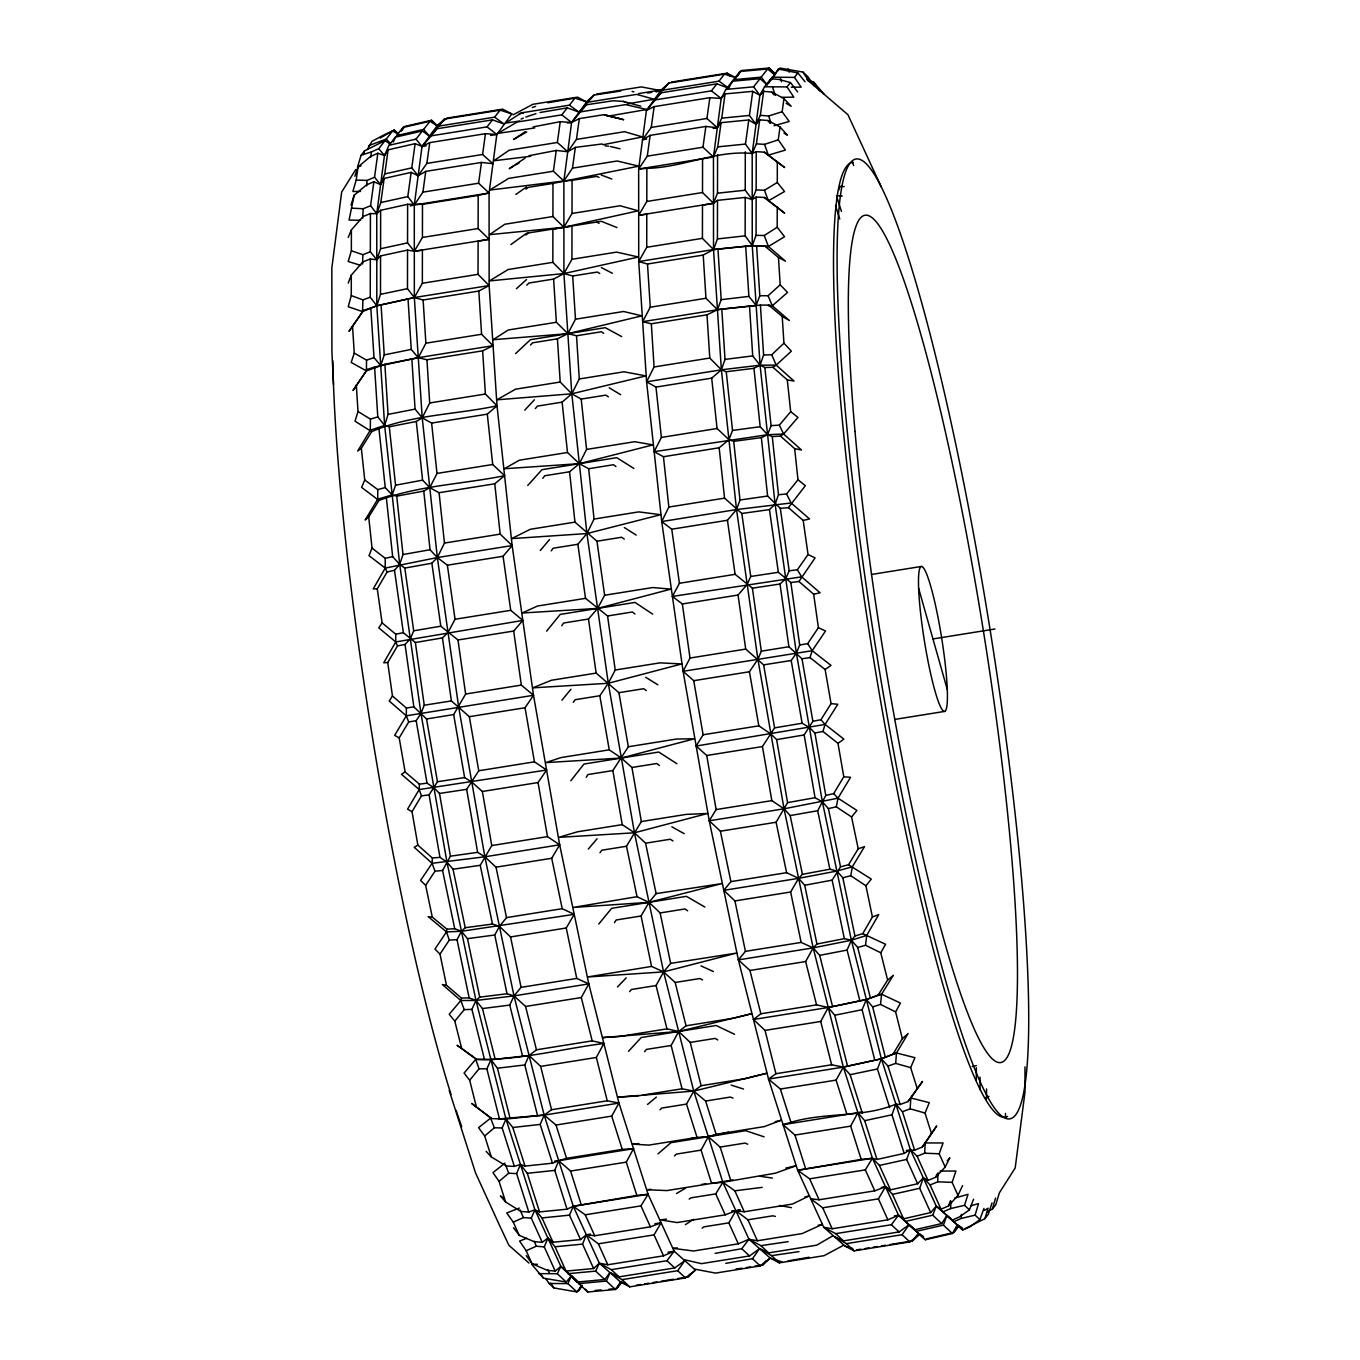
<?xml version="1.0" encoding="UTF-8"?>
<svg xmlns="http://www.w3.org/2000/svg" width="1360" height="1360" viewBox="0 0 1360 1360"><rect width="100%" height="100%" fill="white"/><g stroke="black" fill="none" stroke-linecap="round" stroke-linejoin="round"><path stroke-width="1.5" d="M489.141 285.549L414.341 297.551L376.822 305.813L362.525 311.576L348.228 306.731L351.271 295.596L351.305 275.111L362.916 261.851L370.328 258.978L376.788 259.777L380.562 255.918L407.541 250.087L414.307 251.277L422.399 250.155L422.348 283.271L414.341 297.551L422.212 417.809L437.342 557.549L458.711 707.285L484.857 856.8L514.012 995.894L544.17 1115.098L573.274 1206.286L599.352 1263.236L620.636 1282.089L629.748 1286.849L685.44 1277.924L695.436 1270.087L674.152 1251.234L648.074 1194.284L618.953 1103.096L588.795 983.892L559.657 844.798L533.511 695.283L512.142 545.547L497.012 405.807L489.141 285.549L489.073 193.001L496.825 134.47L511.836 113.917L502.724 109.14L447.032 118.082L437.053 125.919L422.025 146.455L414.29 205.003L414.341 297.551L423.113 299.999L478.822 291.057L489.141 285.549L478.04 274.346L478.108 241.213L489.107 239.275L478.125 228.531L478.193 195.398L489.073 193.001L478.601 183.209L422.892 192.151L414.29 205.003L410.329 205.921M360.706 265.37L348.194 261.511L351.356 250.784L351.39 229.908L363.069 216.563L370.413 213.537L376.754 213.741L380.647 210.307L407.626 204.306L422.484 204.34L478.193 195.398M537.421 1264.29L531.692 1264.29L543.473 1278.179L566.236 1282.038L571.455 1275.799L578.765 1283.636L606.373 1281.069L609.994 1272.654L621.996 1279.641L677.705 1270.699L684.794 1260.669L674.73 1267.945L619.038 1276.87L609.994 1272.654L604.69 1279.505L577.082 1282.072L560.864 1266.415L534.922 1209.754L505.954 1119.042L475.966 1000.467L446.964 862.104L420.954 713.388L399.704 564.434L384.642 425.425L376.822 305.813L370.26 297.228L370.328 258.978M380.647 210.307L380.579 248.727L376.788 259.777L370.345 251.787L370.413 213.537M363.477 310.437L349.146 331.177L363.477 310.437L376.822 305.813L380.494 294.338L380.562 255.918M503.829 1198.143L500.378 1195.933L505.597 1201.985L520.897 1211.471L528.802 1212.049L534.922 1209.754L539.546 1211.913L567.035 1209.176L573.274 1206.286L585.242 1214.803L640.951 1205.878L648.074 1194.284L636.837 1195.406L626.297 1162.137L633.505 1148.69L622.251 1149.387L611.711 1116.101L618.953 1103.096L607.24 1100.784L596.343 1057.468L603.874 1043.494L592.178 1040.859L581.281 997.543L588.795 983.892L576.759 978.418L566.253 927.996L574.226 914.345L461.465 931.294L454.733 928.727L442.578 870.485L450.415 856.188L439.501 793.458L433.959 787.746L427.04 783.173L419.373 784.142L405.127 771.953L399.194 737.868L408.697 721.956L406.3 715.802L406.368 708.033L392.462 695.997L387.719 662.541L397.477 645.915L395.76 641.937L378.76 627.861L382.092 622.863L377.264 588.795L387.09 572.05L385.22 568.089L385.237 558.331L372.045 548.114L368.713 516.953L378.964 500.48C418.659 485.316 462.893 484.245 504.577 475.677L492.711 464.491L487.305 414.154L497.012 405.807L485.401 394.026L482.647 350.829L493.068 345.678L481.576 334.271L478.822 291.057M511.836 113.917L500.123 110.143L444.414 119.068L437.053 125.919L429.998 121.244L402.951 127.5L396.559 135.643L423.589 129.438L429.539 136.187L438.923 126.089L494.615 117.164L504.322 124.185L492.507 119.85L436.815 128.792L429.539 136.187L422.399 130.951L395.369 137.173L388.994 145.316L384.455 155.499L376.754 213.741L376.822 305.813L414.341 297.551L407.473 288.677L407.541 250.087M489.107 239.275L414.307 251.277L407.558 242.896L407.626 204.306M414.307 251.277L422.433 237.456L422.484 204.34M599.777 273.479L597.397 272.034L572.696 275.995L563.924 273.564L552.84 262.344L552.891 229.211L563.907 227.273L571.982 226.151L571.931 259.284L563.924 273.564L553.605 279.055L528.921 283.033L526.762 285.192M552.925 216.529L504.815 224.247L489.532 234.668L563.907 227.273L572.016 213.469L620.126 205.751L638.265 210.8L563.907 227.273L552.925 216.529L552.976 183.413L638.792 166.158L617.185 160.99L572.475 168.147L563.873 180.999L563.924 273.564L571.795 393.805L586.925 533.562L608.294 683.281L634.457 832.796L663.595 971.89L693.753 1091.094L722.857 1182.282L748.952 1239.232L770.219 1258.085L779.331 1262.862L824.024 1255.688L843.71 1245.199M572.016 213.469L572.067 180.336L596.768 176.375L599.029 177.395M923.338 1236.41L919.802 1234.081L909.823 1241.918L854.131 1250.86L845.019 1246.083L823.735 1227.247L797.657 1170.28L768.536 1079.092L738.378 959.888L709.24 820.794L683.094 671.296L661.725 521.56L646.595 381.803L638.724 261.562L646.731 247.282L646.782 214.149L638.69 215.288L646.799 201.467L646.867 168.351C682.754 167.654 716.805 149.787 752.182 153.51L756.228 151.64L764.371 152.184L784.533 167.45L764.371 152.184M797.657 91.919L790.432 82.552L779.093 79.475L770.899 78.693L764.558 86.802L759.883 95.268L752.182 153.51L752.25 245.582L760.07 365.194L775.115 504.203L796.382 653.157L822.392 801.873L851.377 940.236L881.382 1058.811L910.333 1149.523L936.275 1206.184L957.44 1224.935L952.391 1233.503L925.344 1239.759L898.535 1215.245L872.44 1158.278L843.336 1067.09L813.178 947.886L784.04 808.792L757.894 659.294L736.525 509.558L721.378 369.801L713.524 249.56L702.423 238.34L702.491 205.224L713.49 203.286L717.502 200.362L745.212 197.421L752.216 199.546L756.143 197.081L764.371 197.438L784.55 213.095L764.371 197.438M717.57 154.581L717.502 193.171L713.49 203.286L702.508 192.525L702.559 159.409M671.415 82.076L727.107 73.151L736.219 77.911L724.489 74.137L668.797 83.079L661.419 89.913L646.408 110.466L638.656 169.014L638.724 261.562L647.496 263.993L703.205 255.068L713.524 249.56L717.434 238.952L717.502 200.362M764.779 246.058L778.464 257.516L785.485 261.171L768.417 246.466L752.25 245.582L745.144 235.841L745.212 197.421M756.228 151.64L756.16 189.89L752.216 199.546L745.229 190.23L745.297 151.81M638.724 261.562L713.524 249.56L752.25 245.582L756.075 235.331L756.143 197.081M731.612 83.096L733.533 79.713L761.209 77.146L767.346 85.051L760.019 78.676L732.343 81.226L725.934 89.42L721.191 98.464L713.456 157.012L713.524 249.56L752.25 245.582L768.417 246.466L784.567 236.725L777.206 227.256L777.24 206.771M756.16 189.89L764.456 190.264L768.383 200.821L784.55 191.505L777.291 182.461L777.325 161.568M976.327 1079.823L976.344 1067.685M986.527 1099.016L986.544 1088.952M1005.482 1117.563L1005.499 1113.381M493.068 345.678L418.285 357.68L374.595 366.996L367.183 369.495L353.022 390.49L366.418 370.889L366.52 360.145L354.263 353.09L352.512 325.856M497.012 405.807C455.498 414.766 410.55 414.596 371.671 431.681L361.335 448.256L357.68 451.061L370.294 430.219L370.43 419.118L358.003 411.536L356.286 384.812M894.37 1215.908L898.535 1215.245L914.634 1229.78L941.715 1223.558L946.866 1215.568L953.734 1221.705L961.265 1218.407L961.333 1214.429M588.795 983.892L514.012 995.894L475.966 1000.467L469.149 997.9L457.011 939.658L461.465 931.294L465.222 927.707L453.033 869.227L446.964 862.104L439.96 857.361L432.361 858.007L417.86 845.121L412.029 811.665L421.464 795.855L419.203 789.548L419.373 784.142M362.559 264.061L362.865 254.694L370.345 251.787M362.525 311.576L362.916 299.88L370.26 297.228M881.331 1187.433L885.479 1186.753L890.477 1189.847L917.626 1183.744L923.304 1177.862L930.104 1184.985L937.703 1181.806L938.009 1172.847M925.344 1239.759L909.16 1224.663L899.113 1231.939L843.404 1240.881L835.669 1233.656L823.735 1227.247L832.184 1228.76L887.876 1219.818L898.535 1215.245L903.55 1218.815L930.665 1212.593L936.275 1206.184L943.109 1211.811L950.606 1208.581L950.878 1201.05M454.733 928.727L446.947 929.169L432.276 917.116L425.646 885.326L434.996 871.216L432.106 863.294L432.361 858.007M903.55 1218.815L892.534 1194.386L885.479 1186.753L874.786 1190.833L819.094 1199.775L809.625 1178.814L797.657 1170.28L861.203 1159.4L872.44 1158.278L876.996 1159.451L904.179 1153.416L910.333 1149.523L917.116 1156.221L924.698 1153.195L925.208 1142.961L936.717 1125.927L922.199 1147.092L914.617 1150.152L906.355 1150.458M904.179 1153.416L891.956 1114.809L895.849 1104.167L902.445 1111.715L910.163 1108.808L910.843 1097.979L922.505 1081.37L907.936 1101.566L900.167 1104.507L895.849 1104.167C862.92 1118.039 825.333 1111.902 790.925 1122.323L783.105 1124.686L794.971 1135.073L805.511 1168.342M362.593 218.348L363.239 208.743L370.583 205.751L373.898 181.747L380.613 184.62L384.149 178.449L411.145 172.38L418.149 175.729L425.765 171.377L481.474 162.435L492.949 163.727L482.579 154.479L426.87 163.404L418.149 175.729L411.774 167.875L415.123 143.65L422.025 146.455L426.173 145.792M366.673 185.912L367.047 180.421L374.527 177.242L377.842 153.238L384.455 155.499L386.954 152.099M768.536 1079.092L775.931 1073.72L831.623 1064.795L843.336 1067.09L881.382 1058.811L887.995 1066.07L895.679 1063.384L896.478 1052.997L908.123 1033.498L902.36 1038.7L892.942 1054.221L881.382 1058.811L843.336 1067.09L768.536 1079.092L780.385 1089.037L790.925 1122.323M753.457 1019.49L760.852 1013.795L816.544 1004.87L828.257 1007.488L866.371 999.532L872.678 1006.944L880.498 1004.411L881.603 994.211L893.384 975.256L887.621 980.101L878.203 994.993L866.371 999.532L828.257 1007.488L753.457 1019.49L765.034 1030.404L775.931 1073.72M370.736 157.216L371.382 151.912L378.743 148.699L385.084 140.59L390.218 144.109M816.544 1004.87L805.647 961.537L813.178 947.886L816.952 944.027L844.339 938.638L851.377 940.236L857.735 947.495L865.538 945.234L866.728 935.408L878.73 914.583L872.423 916.98L862.75 933.657L854.964 936.003L851.377 940.236L847.093 950.062L859.741 1000.314M620.738 91.035L593.997 95.081L586.636 101.915L571.608 122.468L563.873 180.999L489.702 190.077L508.691 178.381L553.384 171.224L563.873 180.999L572.067 180.336M360.553 220.252L349.061 220.082L354.11 195.313L366.486 184.892L373.898 181.747M360.536 191.437L352.852 191.488L356.218 180.064L358.037 166.957L370.481 156.485L377.842 153.238M370.583 205.751L376.754 213.741L380.817 202.555L384.149 178.449M374.527 177.242L380.613 184.62L384.778 173.944L388.11 149.838L415.123 143.65M489.073 193.001L414.29 205.003L407.796 196.588L411.145 172.38M422.892 192.151L425.765 171.377M426.87 163.404L429.743 142.63L485.452 133.688L496.825 134.47L487.016 126.871L431.307 135.813L422.025 146.455L415.99 139.145L388.994 145.316M478.601 183.209L481.474 162.435M482.579 154.479L485.452 133.688M553.384 171.224L556.257 150.433L567.732 151.742L575.348 147.373L602.276 143.956M579.326 118.626L576.453 139.417L567.732 151.742L557.362 142.477L560.235 121.703L571.608 122.468L579.326 118.626L604.027 114.665L623.56 119.68L604.027 114.665M572.475 168.147L575.348 147.373M646.867 168.351L638.656 169.014L647.275 156.162L650.148 135.371L705.857 126.446L717.332 127.738L721.089 122.655L748.799 119.952L756.024 124.389L759.713 119.85L767.941 120.496L780.045 126.99L787.389 135.133L784.006 133.178M646.68 139.077L642.532 139.74L651.253 127.415L654.126 106.641L709.835 97.699L721.191 98.464L725.067 93.925L752.76 91.341L759.883 95.268L763.674 91.341L771.8 92.089L783.972 98.634L791.197 106.267L786.131 103.309M721.089 122.655L717.74 146.863L713.456 157.012L702.967 147.22L705.857 126.446M725.067 93.925L721.718 118.15L717.332 127.738L706.945 118.473L709.835 97.699M759.713 119.85L756.398 143.854L752.182 153.51L745.467 144.058L748.799 119.952M763.674 91.341L760.342 115.345L756.024 124.389L749.428 115.447L752.76 91.341M756.398 143.854L764.558 144.364L768.349 155.159L785.4 150.076L778.26 139.842L780.045 126.99M774.061 125.749L789.191 121.482L782.153 111.724L783.972 98.634M469.149 997.9L461.448 998.036L446.488 985.32L439.994 954.125L434.962 949.076L446.471 931.906L446.947 929.169M832.388 1005.839L819.689 955.366L813.178 947.886L801.142 942.412L790.636 892.007L798.609 878.339L802.434 874.327L829.872 869.21L836.893 871.063L842.826 877.761L850.748 875.687L852.363 866.796L864.501 846.634L858.211 848.776L848.538 864.739L840.548 866.83L832.15 880.141L844.339 938.638M816.952 944.027L804.712 885.258L798.609 878.339L786.607 872.678L776.101 822.256L787.576 802.621L815.065 797.691L822.392 801.873L828.41 808.588L836.315 806.82L837.981 798.184L850.561 777.308L843.795 776.781L833.663 793.611L825.775 795.464L817.683 810.73L829.872 869.21M603.874 1043.494C561.561 1048.832 519.486 1060.409 476.612 1059.423L461.669 1048.424L454.801 1021.122L449.208 1014.271L460.853 1000.518L461.448 998.036M363.426 154.581L364.497 150.892L385.084 140.59M987.445 1211.743L992.358 1209.108L995.537 1198.075M961.265 1218.407L975.103 1215.143L978.52 1203.583L970.921 1205.759M364.497 150.892L361.097 155.244L357.476 167.178L361.08 165.852M802.434 874.327L790.177 815.575L784.04 808.792L771.834 800.632L762.433 746.555L774.588 727.872L802.111 723.231L809.387 727.515L814.912 733.006L822.936 731.442L825.078 724.438L837.794 704.276L831.062 703.63L820.947 719.712L812.872 721.276L804.151 734.944L815.065 797.691M358.003 411.536L355.028 421.192L371.671 431.681M482.647 350.829L426.938 359.754L418.285 357.68L384.863 364.276L388.059 414.392L384.642 425.425L370.294 430.219M351.05 205.139L354.11 195.313M964.223 1229.049L984.861 1218.679L988.125 1208.207L984.521 1210.332M772.259 436.577L780.436 436.084L794.648 448.63L801.482 449.99L783.632 434.027L767.601 434.707L761.362 437.631L767.618 496.043L780.317 508.351L789.174 570.792L785.757 578.68L780.011 584.018L788.902 646.731L801.992 658.801L809.999 657.577L812.192 650.692L825.537 631.006L818.397 627.657L813.671 594.218L798.949 581.502L790.84 582.522L778.345 572.288L769.454 509.592L775.115 504.203L778.481 494.734L772.259 436.577L767.601 434.707L760.189 426.717L753.933 368.305L760.07 365.194L776.169 365.092L791.367 351.186L783.938 343.213L782.221 316.472L768.638 305.082L760.41 305.099L721.786 309.06L642.651 321.674L650.267 307.207L647.496 263.993M950.606 1208.581L964.529 1205.3L968.031 1194.301L954.737 1198.075M367.285 149.532L371.994 141.321L385.203 134.249L392.632 130.951L399.398 135.065L394.162 129.965L380.222 138.023M992.035 1202.869L988.329 1214.259L984.861 1218.679M354.263 353.09L351.186 362.44L366.418 370.889L384.863 364.276M381.055 304.776L384.251 354.892L380.732 365.619L374 357.629L370.804 307.734M368.713 516.953L365.143 519.996L377.757 499.154L392.173 494.938L396.729 496.128L402.985 554.54L399.704 564.434L394.502 570.265L387.09 572.05M905.607 1221.382L932.739 1215.194L936.275 1206.184L941.035 1209.193L948.515 1205.929L957.984 1195.355L952.119 1182.384L955.927 1171.045L940.049 1171.062M354.858 176.256L358.037 166.957M374.595 366.996L377.791 416.908L384.642 425.425L389.283 426.802L395.556 485.214L392.173 494.938L385.254 487.56L379.032 429.403M930.665 1212.593L919.683 1188.283L923.304 1177.862L928.047 1180.429L935.714 1177.233L945.183 1166.999L949.841 1157.751L947.223 1160.709M721.786 309.06L725.016 359.397L721.378 369.801L711.688 378.148L655.979 387.09L646.595 381.803L654.075 366.962L651.321 323.765L642.651 321.674M760.41 305.099L763.606 355.011L760.07 365.194L721.378 369.801L646.595 381.803M945.183 1166.999L939.199 1153.79L943.058 1142.944L925.208 1142.961L922.199 1147.092M948.515 1205.929L950.334 1200.846M916.317 1231.344L943.398 1225.122L946.866 1215.568L952.068 1220.141L959.65 1216.809L969.408 1209.856L973.573 1199.197M711.688 378.148L717.077 428.502L728.943 439.688L733.703 441.337L739.993 500.004L736.525 509.558L727.447 520.268L671.755 529.21L661.725 521.56L668.848 507.059L663.459 456.722L654.16 451.673L661.385 437.427L655.979 387.09M953.734 1221.705L962.693 1230.035L970.105 1226.737L979.88 1219.614L983.96 1208.394M917.626 1183.744L906.644 1159.434L910.333 1149.523M717.978 249.339L721.191 299.676L717.451 309.689L707.013 314.823L651.321 323.765M703.205 255.068L705.959 298.265L717.451 309.689L756.16 305.388L759.815 295.732L756.619 245.837M935.714 1177.233L936.887 1174.156M749.496 305.762L752.709 355.895L760.07 365.194L764.847 367.506L771.086 425.646L767.601 434.707L654.16 451.673M348.211 283.101L351.305 275.111M707.013 314.823L709.784 358.037L721.378 369.801L726.24 371.756L732.53 430.423L728.943 439.688L719.151 447.78L663.459 456.722M889.661 1107.601L877.438 1068.994L881.382 1058.811L896.478 1052.997L914.94 1057.672L910.639 1067.651L917.269 1088.629M568.089 1273.691L595.663 1271.107L599.352 1263.236L611.286 1269.662L666.978 1260.72L674.152 1251.234L663.51 1255.824L607.801 1264.766L599.352 1263.236L593.606 1268.54L582.573 1244.111L586.313 1234.761L590.478 1234.098M372.045 548.114L369.002 555.679L385.22 568.089L437.342 557.549L512.142 545.547L500.174 534.123L494.768 483.786L504.577 475.677M394.502 570.265L403.359 632.689L415.361 642.515L424.252 705.228L420.954 713.388L416.177 720.698L427.04 783.173M790.84 582.522L799.697 644.963L796.382 653.157L791.197 660.484L802.111 723.231M567.035 1209.176L554.761 1170.399L558.722 1160.692L566.559 1158.312L622.251 1149.387M931.532 1133.645L925.021 1113.058L929.288 1102.654L910.843 1097.979L907.936 1101.566M579.003 1282.48L560.864 1266.415L555.22 1271.09L544.272 1246.882L547.893 1238.093L552.993 1242.241L580.533 1239.572L586.313 1234.761L594.711 1235.764L650.403 1226.839L661.113 1222.759L654.041 1234.863L598.332 1243.805L586.313 1234.761M838.695 190.06L840.225 186.388L844.186 186.575M528.802 1212.049L516.63 1173.612L520.438 1164.398L525.028 1166.098L552.466 1163.191L558.722 1160.692L633.505 1148.69M386.427 498.474L392.666 556.631L399.704 564.434L404.804 568.089L413.695 630.802L410.329 638.911L405.025 644.419L397.477 645.915M874.735 1059.967L862.104 1009.715L866.371 999.532L881.603 994.211L900.422 1003.068L895.611 1011.891L902.36 1038.7M393.312 142.035L395.369 137.173M361.335 448.256L364.752 479.995L361.607 487.407L378.964 500.48M348.177 237.439L351.39 229.908M539.546 1211.913L527.306 1173.306L520.438 1164.398L514.352 1166.404L502.163 1127.967L505.954 1119.042L544.17 1115.098L618.953 1103.096M552.466 1163.191L540.192 1124.414L544.17 1115.098L551.548 1109.726L607.24 1100.784M727.447 520.268L735.114 574.328L752.403 588.183L761.328 651.185L757.894 659.294L749.428 671.755L758.829 725.832L770.967 734.043L776.628 739.602L787.576 802.621M580.533 1239.572L569.5 1215.143L573.274 1206.286L636.837 1195.406M593.606 1268.54L566.032 1271.107L555.05 1246.78L547.893 1238.093L542.232 1242.326L531.284 1218.118L534.922 1209.754L542.011 1217.931L552.993 1242.241M719.151 447.78L724.557 498.134L741.812 513.485L750.737 576.47L747.201 584.426L738.055 595.034L682.346 603.976L672.418 596.428L679.422 583.27L671.755 529.21M566.559 1158.312L556.019 1125.043L544.17 1115.098L499.443 1118.872L486.863 1068.841L490.96 1059.763L529.091 1055.496L536.469 1049.801L592.178 1040.859M537.506 1115.455L524.807 1064.965L529.091 1055.496L540.651 1066.393L551.548 1109.726M545.666 1278.536L549.151 1283.483L567.919 1283.602L571.455 1275.799L577.082 1282.072M484.5 1059.44L471.92 1009.392L475.966 1000.467L479.706 997.135L507.008 993.752L514.012 995.894L525.572 1006.468L536.469 1049.801M522.444 1055.581L509.745 1005.091L514.012 995.894L521.067 987.36L576.759 978.418M401.166 131.291L402.951 127.5M926.857 1238.756L953.904 1232.5L957.44 1224.935L962.523 1228.029M957.984 1195.355L962.591 1185.58M538.577 1273.64L557.294 1273.708L560.864 1266.415L566.032 1271.107M426.938 359.754L429.709 402.968L422.212 417.809L416.296 421.481L422.586 480.148L429.777 487.679L439.076 492.711L444.465 543.065L437.342 557.549L431.868 563.21L404.804 568.089M530.502 345.066L532.61 342.805L557.43 338.827L567.868 333.676L575.467 319.209L623.577 311.491L641.852 315.843L567.868 333.676L556.376 322.269L508.266 329.987L493.102 339.711L567.868 333.676L576.521 335.767L579.292 378.964L571.795 393.805L562.105 402.152L567.494 452.489L579.36 463.675L588.659 468.724L594.065 519.061L586.925 533.562L577.864 544.272L553.163 548.233L551.225 550.851M411.842 358.785L415.072 409.122L422.212 417.809L431.613 423.079L437.002 473.433L429.777 487.679L423.759 491.062L396.729 496.128M557.43 338.827L560.201 382.024L571.795 393.805L581.196 399.092L586.585 449.429L579.36 463.675L569.568 471.784L544.731 475.762L542.742 478.346M431.868 563.21L440.793 626.195L457.98 639.965L465.63 694.025L453.662 714.578L464.627 777.597L471.784 782.034L482.358 791.486L491.759 845.563L480.233 865.3L492.49 924.052L499.443 926.347L510.561 936.938L521.067 987.36M577.864 544.272L585.531 598.332L607.563 615.978L615.23 670.021L608.294 683.281L599.828 695.742L609.246 749.836L621.367 758.047L631.941 767.482L641.342 821.559L626.501 846.26L637.024 896.682L649.026 902.343L660.144 912.934L670.65 963.356L663.595 971.89L656.064 985.541L666.961 1028.857L678.674 1031.492L751.57 1013.71L734.162 1018.079L686.052 1025.797L678.674 1031.492L671.143 1045.466L682.04 1088.782L693.753 1091.094L766.802 1073.244L745.824 1078.548L701.131 1085.722L693.753 1091.094L686.511 1104.099L697.051 1137.385L708.305 1136.688L728.569 1132.132M760.852 1013.795L749.955 970.479L738.378 959.888L745.433 951.354L734.927 900.932L723.809 890.341L730.898 881.62L720.392 831.198L709.24 820.794L716.142 809.574L706.724 755.497L696.167 746.045L703.12 734.774L693.719 680.68L683.094 671.296L690.013 658.036L682.346 603.976M668.797 83.079L653.922 100.198L661.198 92.786L716.89 83.844L728.705 88.196L732.343 81.226M423.113 299.999L425.884 343.196L418.285 357.68L411.247 349.401L408.034 299.064M423.759 491.062L430.049 549.729L437.342 557.549L447.372 565.199L455.039 619.259L448.035 632.417L442.459 637.908L415.361 642.515M569.568 471.784L574.957 522.121L596.955 541.212L604.622 595.255L597.618 608.413L588.472 619.038L563.635 623.016L561.748 625.753M733.006 1179.987L711.62 1183.404L701.08 1150.135L708.305 1136.688L716.142 1134.325L764.252 1126.607L781.252 1120.266L775.166 1121.643M861.203 1159.4L850.663 1126.131L857.888 1112.684L861.883 1111.8M831.623 1064.795L820.726 1021.462L828.257 1007.488L834.751 1015.24L847.45 1065.73M507.008 993.752L494.768 935L499.443 926.347L506.532 917.609L562.224 908.684L574.226 914.345M366.418 370.889L367.183 369.495M846.634 1113.381L836.094 1080.112L843.336 1067.09L850.136 1074.689L862.427 1113.466M768.247 83.47L770.899 78.693M887.621 980.101L880.753 952.782L885.547 944.265L862.75 933.657M780.317 508.351L788.392 507.671L805.341 485.673L797.997 479.774L794.648 448.63M798.949 581.502L815.099 557.855L808.044 554.54L803.199 520.455L788.392 507.671M385.22 568.089L373.201 588.931L377.264 588.795M382.092 622.863L395.76 634.202L395.76 641.937L383.741 662.796L387.719 662.541M405.025 644.419L413.865 706.86L426.547 718.981L437.461 781.728L429.097 794.903L439.96 857.361M737.154 76.313L739.942 71.519L767.584 69.003L774.826 74.834L771.086 79.951M686.052 1025.797L675.155 982.481L663.595 971.89L651.559 966.416L641.053 915.994L649.026 902.343L656.115 893.622L721.956 883.575L649.026 902.343L573.223 907.443L637.024 896.682M609.008 1289.195L616.913 1288.481L620.636 1282.089L626.501 1283.976M702.185 1228.131L704.004 1226.839L728.824 1222.861L735.896 1210.757L739.959 1209.941M819.094 1199.775L810.696 1198.755L822.715 1207.799L878.424 1198.857L885.479 1186.753M562.224 908.684L551.718 858.262L559.657 844.798L547.468 836.621L491.759 845.563M402.441 129.931L404.464 126.497L431.511 120.241L437.529 125.851M512.142 545.547L503.081 556.274L510.731 610.317L522.818 620.415L513.672 631.04L521.339 685.083L533.511 695.283L406.3 715.802L394.655 735.386L399.194 737.868M547.468 836.621L538.05 782.544L546.584 770.032L419.203 789.548L407.558 809.149L412.029 811.665M768.298 83.47L778.447 69.054L797.929 72.981L805.069 81.787M689.163 1199.078L691.05 1197.837L715.734 1193.876L722.857 1182.282L775.421 1173.17L795.974 1165.809L785.808 1168.104M809.625 1178.814L865.317 1169.872L872.44 1158.278L879.444 1165.418L890.477 1189.847M442.459 637.908L451.384 700.91L469.336 716.686L478.754 770.763L466.667 789.327L477.632 852.346L484.857 856.8L496.009 867.187L506.532 917.609M588.472 619.038L596.139 673.098L618.919 692.682L628.337 746.759L612.85 770.559L622.251 824.636L634.457 832.796L645.592 843.2L656.115 893.622M355.759 169.541L341.666 192.032L331.84 268.022L331.908 351.662L333.489 384.506M778.447 69.054L774.826 74.834L769.114 68L741.455 70.516L737.273 76.432M582.029 1285.166L578.408 1290.946L582.216 1286.084M388.11 149.838L384.455 155.499L378.743 148.699M392.462 695.997L389.198 701.012L406.3 715.802M570.809 780.742L583.984 764.048L658.767 752.046L676.906 763.725M586.211 777.274L588.013 774.537L612.85 770.559M439.994 954.125L449.293 940.1L446.471 931.906L428.162 916.64L432.276 917.116M559.657 844.798L484.857 856.8L432.106 863.294L420.58 880.464L425.646 885.326M799.697 644.963L807.67 643.637L818.397 627.657M546.584 770.032L534.446 761.821L525.045 707.744L533.511 695.283M598.74 924.052L611.626 908.344L686.426 896.342L704.837 907.035M614.448 922.556L616.216 919.989L641.053 915.994M546.601 631.142L560.218 614.414L635.018 602.429L652.681 614.125M789.174 570.792L797.351 569.772L808.044 554.54M725.781 1263.355L752.488 1258.697L759.577 1248.667L768.621 1252.883L816.731 1245.165L832.915 1235.798M843.404 1240.881L834.377 1236.665L846.379 1243.635L902.071 1234.71L909.16 1224.663L914.634 1229.78M578.765 1283.636L587.741 1292L615.4 1289.484L620.636 1282.089M573.257 702.338L575.144 699.703L599.828 695.742M763.623 90.168L759.883 95.268L753.627 86.819L725.934 89.42M599.981 852.686L601.817 850.221L626.501 846.26M561.952 700.196L570.911 689.282M715.139 1253.359L741.778 1248.718L748.952 1239.232L757.384 1240.762L802.094 1233.588L822.205 1224.459L818.125 1225.292M835.669 1233.656L891.361 1224.731L898.535 1215.245M777.92 70.771L779.977 68.068L802.91 72.063L807.704 76.517L814.674 86.411M549.151 1283.483L553.945 1287.937L576.878 1291.932L580.992 1286.526M527.765 485.452L541.977 469.676L616.76 457.674L633.845 468.435M644.572 1051.722L646.306 1049.444L671.143 1045.466M628.49 1051.314L641.274 1037.493L716.074 1025.491L734.57 1034.297M540.294 550.494L549.542 539.563M368.526 145.741L386.274 139.06L392.632 130.951M415.99 139.145L422.399 130.951M423.589 129.438L429.998 121.244M431.307 135.813L436.815 128.792M438.923 126.089L444.414 119.068M487.016 126.871L492.507 119.85M494.615 117.164L500.123 110.143M534.701 127.942L497.811 133.399L517.106 122.043L561.799 114.869L567.307 107.848L579.122 112.183L586.398 104.788L613.207 100.759L623.305 101.405L640.832 106.199M519.809 120.989L505.478 123.114L521.305 112.88L569.415 105.162L574.906 98.141L586.636 101.915L591.617 98.005M567.511 123.063L571.608 122.468L586.398 104.788M569.415 105.162L579.122 112.183L593.997 95.081M654.126 106.641L646.408 110.466L661.198 92.786M655.69 99.807L711.399 90.865L716.89 83.844M663.289 90.1L718.998 81.158L724.489 74.137M733.533 79.713L739.942 71.519M753.627 86.819L760.019 78.676M761.209 77.146L767.584 69.003M764.558 86.802L787.032 86.904L790.432 82.552M772.089 77.163L794.461 77.401L797.929 72.981M588.285 849.065L597.057 838.797M616.913 1288.481L622.03 1281.936M677.739 1278.587L688.058 1276.921L690.251 1274.116M754.613 1266.245L762.858 1264.919L766.156 1260.72M889.746 1244.57L912.441 1240.932L917.932 1233.911M953.904 1232.5L959.021 1225.989M992.358 1209.108L995.758 1204.756L999.379 1192.822L1015.189 1167.968L1024.998 1091.978L1024.981 1066.886M872.423 916.98L865.929 885.785L871.301 879.07L848.538 864.739M778.481 494.734L786.556 493.952L797.997 479.774M858.211 848.776L851.581 816.986L856.919 810.458L837.981 798.184L833.663 793.611M454.801 1021.122L464.219 1009.63L471.92 1009.392M499.443 1118.872L491.64 1118.6L476.408 1107.04L469.676 1080.231L479.043 1068.807L486.863 1068.841M535.364 408.578L537.404 406.113L562.105 402.152M629.561 991.678L631.38 989.502L656.064 985.541M771.086 425.646L779.314 425.153L790.687 411.672L787.287 379.933L772.973 367.302L764.847 367.506M510.102 1118.464L497.454 1068.212L490.96 1059.763L475.728 1059.321L464.083 1073.057L469.676 1080.231M780.436 436.084L783.632 434.027L797.946 417.401L790.687 411.672M524.773 410.125L534.395 399.806M617.491 986.935L626.195 977.891M515.576 353.6L530.468 339.677L605.268 327.675L621.656 336.583M674.492 1155.932L676.26 1154.113L701.08 1150.135M658.019 1153.858L670.905 1142.689L745.705 1130.687L764.116 1136.841M516.46 288.66L526.541 279.548M659.974 1109.828L661.81 1108.06L686.511 1104.099M763.606 355.011L771.732 354.739L783.938 343.213M688.058 1276.921L695.436 1270.087M762.858 1264.919L770.219 1258.085L781.949 1261.859M912.441 1240.932L919.802 1234.081M759.815 295.732L768.111 295.715L780.198 284.767L778.464 257.516M647.581 1104.405L656.353 1097.095M768.264 305.677L772.293 305.779L787.525 292.434L780.198 284.767M514.352 1166.404L506.345 1165.996L491.334 1156.969L484.687 1135.991L494.377 1127.763L502.163 1127.967M505.597 1201.985L499.069 1181.398L508.691 1173.221L516.63 1173.612M510.867 244.579L526.507 233.274L601.29 221.289L616.947 227.562M525.844 235.025L528.071 233.206M504.968 1163.106L492.949 1172.643L499.069 1181.398M666.417 86.003L661.419 89.913L638.571 93.585M694.62 1269.118L715.547 1273.096L760.24 1265.922L770.219 1258.085M526.014 189.108L528.275 187.374L552.976 183.413M515.916 194.412L526.473 187M684.165 1259.666L701.42 1263.661L749.53 1255.943L759.577 1248.667L771.579 1255.637L779.331 1262.862M831.062 703.63L825.129 669.528L830.994 665.397L812.192 650.692L807.67 643.637M843.795 776.781L837.981 743.325L843.897 739.143L825.078 724.438L820.947 719.712M685.338 1224.68L693.668 1219.274M772.973 367.302L776.169 365.092L794.019 381.055L787.287 379.933M525.232 131.682L513.519 139.502L526.745 131.954M525.232 158.032L509.252 168.708L513.961 165.801M756.075 235.331L764.235 235.501L777.206 227.256M405.127 771.953L401.455 774.265L419.203 789.548M676.515 1193.485L685.457 1188.283M764.456 190.264L777.291 182.461M417.86 845.121L414.222 847.314L432.106 863.294M642.532 139.74L650.148 135.371M515.661 164.866L519.078 162.996M529.074 155.686L556.257 150.433M513.145 114.801L532.831 104.312L577.524 97.138L586.636 101.915M533.154 126.888L560.235 121.703M422.025 146.455L429.743 142.63M521.084 119.102L523.26 118.099M519.316 1208.088L506.719 1212.95L513.264 1222.113L523.396 1217.591L531.284 1218.118M526.796 1238.263L519.588 1241.051L526.184 1250.724L536.248 1246.219L544.272 1246.882M985.422 1097.911L988.992 1096.381M677.331 1247.868L673.115 1248.378L693.6 1250.996L738.293 1243.822L748.952 1239.232L760.869 1245.658L768.621 1252.883M666.553 1219.138L660.246 1219.886L677.093 1222.555L725.203 1214.837L735.896 1210.757L744.294 1211.777L792.404 1204.059L808.996 1196.035L804.933 1196.851M525.844 117.045L535.942 113.679M532.304 107.491L535.636 106.335M892.942 1054.221L896.478 1052.997M366.52 360.145L374 357.629M764.558 144.364L778.26 139.842M361.097 155.244L371.382 151.912M760.342 115.345L768.638 115.991L782.153 111.724M866.728 935.408L851.377 940.236L813.178 947.886L738.378 959.888M370.43 419.118L377.791 416.908M852.363 866.796L836.893 871.063L798.609 878.339L723.809 890.341M540.005 112.506L567.307 107.848M364.752 479.995L377.74 489.583L385.254 487.56M547.723 102.765L574.906 98.141M809.132 1257.235L788.12 1260.873M803.199 520.455L809.54 518.925L791.095 502.962L786.556 493.952M837.981 798.184L784.04 808.792L709.24 820.794M385.237 558.331L392.666 556.631M878.203 994.993L881.603 994.211M384.778 173.944L411.774 167.875M892.534 1194.386L919.683 1188.283M380.817 202.555L407.796 196.588M813.671 594.218L820.08 592.79L801.652 576.827L797.351 569.772M879.444 1165.418L906.644 1159.434M380.579 248.727L407.558 242.896M783.105 1124.686L857.888 1112.684L864.705 1120.674L891.956 1114.809M380.494 294.338L407.473 288.677M972.196 1066.529L976.344 1065.662M395.76 641.937L522.818 620.415M850.136 1074.689L877.438 1068.994M384.251 354.892L411.247 349.401M834.751 1015.24L862.104 1009.715M603.041 144.738L642.498 136.935L624.563 131.699L576.453 139.417M389.283 426.802L416.296 421.481M395.76 634.202L403.359 632.689M825.078 724.438L696.167 746.045M388.059 414.392L415.072 409.122M819.689 955.366L847.093 950.062M395.556 485.214L422.586 480.148M804.712 885.258L832.15 880.141M402.985 554.54L430.049 549.729M790.177 815.575L817.683 810.73M519.265 113.73L523.345 113.016M627.113 103.921L654.228 99.246L636.616 94.384L588.506 102.102M607.155 116.331L646.901 109.48L625.6 104.635L580.89 111.809M413.695 630.802L440.793 626.195M408.697 721.956L416.177 720.698M776.628 739.602L804.151 734.944M761.328 651.185L788.902 646.731M426.547 718.981L453.662 714.578M596.615 94.078L641.308 86.904L660.331 90.525M490.586 135.456L496.825 134.47M557.362 142.477L509.252 150.195L493.748 160.786L530.74 156.264M651.253 127.415L706.945 118.473M713.167 128.401L717.332 127.738M647.275 156.162L702.967 147.22M638.656 169.014L713.456 157.012M422.433 237.456L478.125 228.531M646.799 201.467L702.508 192.525M638.69 215.288L713.49 203.286M422.348 283.271L478.04 274.346M552.84 262.344L508.147 269.518L489.379 280.942L563.924 273.564L638.469 257.023L616.624 252.11L571.931 259.284M646.731 247.282L702.423 238.34M425.884 343.196L481.576 334.271M650.267 307.207L705.959 298.265M576.521 335.767L601.358 331.772L603.704 333.319M429.709 402.968L485.401 394.026M560.201 382.024L515.491 389.198L496.859 399.823L571.795 393.805L645.949 375.904L623.985 371.79L579.292 378.964M654.075 366.962L709.784 358.037M431.613 423.079L487.305 414.154M581.196 399.092L605.88 395.114L608.379 396.865M437.002 473.433L492.711 464.491M567.494 452.489L519.384 460.207L504.254 468.741L579.36 463.675L652.987 444.89L634.695 441.711L586.585 449.429M661.385 437.427L717.077 428.502M439.076 492.711L494.768 483.786M588.659 468.724L613.496 464.729L615.944 466.599M444.465 543.065L500.174 534.123M574.957 522.121L530.264 529.295L511.632 538.611L586.925 533.562L660.722 514.692L638.758 511.887L594.065 519.061M668.848 507.059L724.557 498.134M661.725 521.56L736.525 509.558L791.095 502.962M447.372 565.199L503.081 556.274M596.955 541.212L621.656 537.251L624.24 539.138M455.039 619.259L510.731 610.317M585.531 598.332L537.421 606.05L522.189 613.003L597.618 608.413L670.939 589.135L652.732 587.537L604.622 595.255M679.422 583.27L735.114 574.328M672.418 596.428L801.652 576.827M457.98 639.965L513.672 631.04M607.563 615.978L632.383 611.983L634.95 614.023M871.471 574.464L921.4 566.457M465.63 694.025L521.339 685.083M596.139 673.098L551.429 680.255L532.695 687.854L608.294 683.281L681.785 663.935L659.923 662.864L615.23 670.021M690.013 658.036L745.722 649.094L763.623 664.853L774.588 727.872M424.252 705.228L451.384 700.91M683.094 671.296L812.192 650.692M932.96 638.945L994.959 629M469.336 716.686L525.045 707.744M618.919 692.682L643.62 688.721L646.289 690.625M693.719 680.68L749.428 671.755M478.754 770.763L534.446 761.821M609.246 749.836L561.136 757.554L545.717 762.62L621.367 758.047L694.467 738.769L676.447 739.041L628.337 746.759M703.12 734.774L758.829 725.832M894.591 719.44L944.52 711.433A73.406 8.755 80.9 0 0 934.745 602.004A73.406 8.755 80.9 0 0 919.615 603.398A73.406 8.755 80.9 0 0 944.52 711.433M482.358 791.486L538.05 782.544M631.941 767.482L656.778 763.504L659.413 765.527M706.724 755.497L762.433 746.555M622.251 824.636L577.558 831.793L558.62 837.369L634.457 832.796L707.693 813.45L686.052 814.402L641.342 821.559M716.142 809.574L771.834 800.632M496.009 867.187L551.718 858.262M645.592 843.2L670.293 839.239L672.996 840.973M720.392 831.198L776.101 822.256M730.898 881.62L786.607 872.678M510.561 936.938L566.253 927.996M660.144 912.934L684.964 908.956L687.65 910.809M734.927 900.932L790.636 892.007M651.559 966.416L587.605 976.973L663.595 971.89L736.695 953.054L670.65 963.356M745.433 951.354L801.142 942.412M525.572 1006.468L581.281 997.543M675.155 982.481L699.856 978.52L702.576 979.965M749.955 970.479L805.647 961.537M666.961 1028.857L618.851 1036.575L602.82 1037.561L678.674 1031.492L690.234 1042.406L701.131 1085.722M540.651 1066.393L596.343 1057.468M690.234 1042.406L715.071 1038.411L717.774 1039.975M765.034 1030.404L820.726 1021.462M682.04 1088.782L637.347 1095.956L617.712 1097.163L638.843 1095.48M556.019 1125.043L611.711 1116.101M643.059 1095.14L693.753 1091.094L705.602 1101.039L730.286 1097.078L733.006 1098.098M780.385 1089.037L836.094 1080.112M697.051 1137.385L648.941 1145.103L632.502 1144.134L638.826 1143.522M554.693 1161.083L558.722 1160.692L570.588 1171.062L626.297 1162.137M701.981 1137.3L708.305 1136.688L720.171 1147.075L745.008 1143.08L747.694 1144.202M794.971 1135.073L850.663 1126.131M711.62 1183.404L666.927 1190.578L646.884 1189.728L651.1 1189.32M573.274 1206.286L648.074 1194.284M797.657 1170.28L872.44 1158.278M712.3 1183.319L722.857 1182.282L734.825 1190.816L762.195 1187.365M654.874 1223.762L661.113 1222.759M731.748 1211.42L740.061 1210.094M731.697 1211.267L735.896 1210.757L747.915 1219.801L772.752 1215.823L775.387 1216.384M667.913 1252.237L674.152 1251.234M760.869 1245.658L788.154 1241.646M771.579 1255.637L798.983 1251.625M636.48 1285.2L640.611 1284.537M644.742 1283.874L648.856 1283.211M652.987 1282.548L657.118 1281.885M661.232 1281.222L673.625 1279.233M742.271 1268.234L736.117 1268.965M746.385 1267.571L750.499 1266.908M856.732 1249.857L860.863 1249.194M864.994 1248.531L869.108 1247.885M873.239 1247.222L877.37 1246.559M881.484 1245.896L885.615 1245.233M763.623 664.853L791.197 660.484M406.368 708.033L413.865 706.86M750.737 576.47L778.345 572.288M752.403 588.183L780.011 584.018M437.461 781.728L464.627 777.597M439.501 793.458L466.667 789.327M647.53 93.024L651.729 92.412M655.928 91.8L660.127 91.188M453.033 869.227L480.233 865.3M739.993 500.004L767.618 496.043M741.812 513.485L769.454 509.592M450.415 856.188L477.632 852.346M732.53 430.423L760.189 426.717M733.703 441.337L761.362 437.631M465.222 927.707L492.49 924.052M446.471 931.906L461.465 931.294L467.5 938.655L494.768 935M725.016 359.397L752.709 355.895M446.488 985.32L442.391 984.589L460.853 1000.518L475.966 1000.467L482.46 1008.559L509.745 1005.091M421.464 795.855L429.097 794.903M726.24 371.756L753.933 368.305M721.191 299.676L748.901 296.395L756.16 305.388M497.454 1068.212L524.807 1064.965M717.434 238.952L745.144 235.841M498.287 1118.583L505.954 1119.042L512.805 1127.491L540.192 1124.414M717.502 193.171L745.229 190.23M527.306 1173.306L554.761 1170.399M717.74 146.863L745.467 144.058M542.011 1217.931L569.5 1215.143M691.458 1138.337L697.782 1137.725M701.76 1184.356L705.976 1183.931M721.718 118.15L749.428 115.447M555.05 1246.78L582.573 1244.111M434.996 871.216L442.578 870.485M595.187 1290.453L601.12 1289.909M449.293 940.1L457.011 939.658M781.932 97.325L793.815 97.172L787.032 86.904M791.282 87.21L801.159 87.142L794.461 77.401M356.218 180.064L367.047 180.421M924.698 1153.195L939.199 1153.79M937.703 1181.806L952.119 1182.384M352.325 208.182L363.239 208.743M542.232 1242.326L534.123 1241.663L519.231 1235.339L513.502 1227.757M836.417 195.602L842.214 196.078M555.22 1271.09L547.196 1270.308L532.032 1263.695L526.252 1255.586M461.669 1048.424L457.045 1045.262L476.612 1059.423M760.257 1176.281L772.429 1178.1M605.132 145.741L608.702 146.251M779.62 1205.487L791.418 1207.663M610.742 116.739L619.089 118.388M632.111 91.477L633.93 91.834M768.638 305.082L772.293 305.779L789.361 320.484L782.221 316.472M610.487 146.506L620.041 148.784M807.908 80.665L813.382 81.821L824.007 94.146M623.305 101.405L624.767 101.813M895.679 1063.384L910.639 1067.651M910.163 1108.808L925.021 1113.058M731.153 1085.093L743.495 1089.02M845.019 1246.083L852.822 1248.599M601.256 175.015L611.83 179.027M351.356 250.784L362.865 254.694M351.271 295.596L362.916 299.88M700.995 965.889L713.405 971.55M601.324 267.563L612.374 273.275M491.64 1118.6L471.784 1103.504L476.408 1107.04M596.819 222.173L599.046 223.278M865.538 945.234L880.753 952.782M880.498 1004.411L895.611 1011.891M671.84 826.795L684.199 833.68M609.195 387.804L620.687 394.723M645.694 677.28L657.866 684.811M624.325 527.561L636.208 535.092M836.315 806.82L851.581 816.986M850.748 875.687L865.929 885.785M718.998 81.158L728.705 88.196M711.399 90.865L721.191 98.464M561.799 114.869L571.608 122.468M809.999 657.577L825.129 669.528M822.936 731.442L837.981 743.325M806.786 79.424L847.926 114.699L881.314 187.068M528.989 1263.066L508.912 1245.301L499.103 1224.408L475.541 1172.932L449.225 1090.516M769.114 68L775.098 73.576M727.107 73.151L730.201 76.024M394.162 129.965L398.633 134.13M964.529 1205.3L969.408 1209.856M975.103 1215.143L979.88 1219.614M943.109 1211.811L952.068 1220.141M932.739 1215.194L941.715 1223.558M943.398 1225.122L952.391 1233.503M891.361 1224.731L899.113 1231.939M902.071 1234.71L909.823 1241.918M846.379 1243.635L854.131 1250.86M741.778 1248.718L749.53 1255.943M752.488 1258.697L760.24 1265.922M666.978 1260.72L674.73 1267.945M677.705 1270.699L685.44 1277.924M611.286 1269.662L619.038 1276.87M621.996 1279.641L629.748 1286.849M595.663 1271.107L604.69 1279.505M606.373 1281.069L615.4 1289.484M557.294 1273.708L566.236 1282.038M567.919 1283.602L576.878 1291.932M957.44 1224.935L962.693 1230.035M431.511 120.241L437.053 125.919M486.166 1151.376L491.334 1156.969M386.274 139.06L390.524 143.735M585.463 1289.263L587.741 1292M771.8 92.089L773.891 94.741M484.687 1135.991L478.584 1127.661L490.603 1118.124L494.377 1127.763M767.941 120.496L770.049 123.386M813.382 81.821L819.621 90.797M541.382 1275.187L543.473 1278.179M802.91 72.063L809.234 81.6M550.783 1283.177L553.945 1287.937M547.604 1269.492L549.304 1272.96M779.314 425.153L783.632 434.027M917.116 1156.221L928.047 1180.429M930.104 1184.985L941.035 1209.193M865.317 1169.872L874.786 1190.833M878.424 1198.857L887.876 1219.818M822.715 1207.799L832.184 1228.76M734.825 1190.816L744.294 1211.777M747.915 1219.801L757.384 1240.762M715.734 1193.876L725.203 1214.837M728.824 1222.861L738.293 1243.822M640.951 1205.878L650.403 1226.839M654.041 1234.863L663.51 1255.824M585.242 1214.803L594.711 1235.764M598.332 1243.805L607.801 1264.766M513.264 1222.113L519.231 1235.339M526.184 1250.724L532.032 1263.695M771.732 354.739L776.169 365.092M520.132 1209.975L523.396 1217.591M768.111 295.715L772.293 305.779M534.225 1241.187L536.248 1246.219M764.235 235.501L768.417 246.466M460.853 1000.518L464.219 1009.63M505.58 1164.789L508.691 1173.221M475.728 1059.321L479.043 1068.807M768.638 115.991L770.984 122.859M772.684 87.533L775.319 95.438M788.069 68.884L789.157 72.182M780.351 77.962L781.558 81.685M837.046 197.574L841.449 211.378M852.448 161.755L853.621 165.495M835.499 205.479L839.766 218.994M887.995 1066.07L900.167 1104.507M902.445 1111.715L914.617 1150.152M864.705 1120.674L876.996 1159.451M705.602 1101.039L716.142 1134.325M720.171 1147.075L730.711 1180.344M570.588 1171.062L581.128 1204.348M512.805 1127.491L525.028 1166.098M918.612 588.268L947.308 689.622M857.735 947.495L870.315 997.543M872.678 1006.944L885.275 1056.975M482.46 1008.559L495.091 1058.811M828.41 808.588L840.548 866.83M842.826 877.761L854.964 936.003M467.5 938.655L479.706 997.135M801.992 658.801L812.872 721.276M814.912 733.006L825.775 795.464M738.055 595.034L745.722 649.094M745.688 246.279L748.901 296.395M572.696 275.995L575.467 319.209M553.605 279.055L556.376 322.269M377.74 489.583L377.757 499.154M980.05 1077.205L980.05 1089.768M1007.539 1116.458A483.429 57.613 80.9 0 1 872.899 654.976A483.429 57.613 80.9 0 1 853.009 162.418M461.703 1126.658A483.429 57.613 80.9 0 1 456.11 1110.338M451.01 1094.494A483.429 57.613 80.9 0 1 332.809 360.808M855.015 431.477A428.978 51.119 80.9 0 0 1000.552 1062.568A428.978 51.119 80.9 0 0 943.313 422.807A428.978 51.119 80.9 0 0 855.015 431.477M844.662 403.869A486.03 57.919 80.9 0 0 1009.528 1118.906A486.03 57.919 80.9 0 0 944.69 394.06A486.03 57.919 80.9 0 0 844.662 403.869"/></g></svg>
